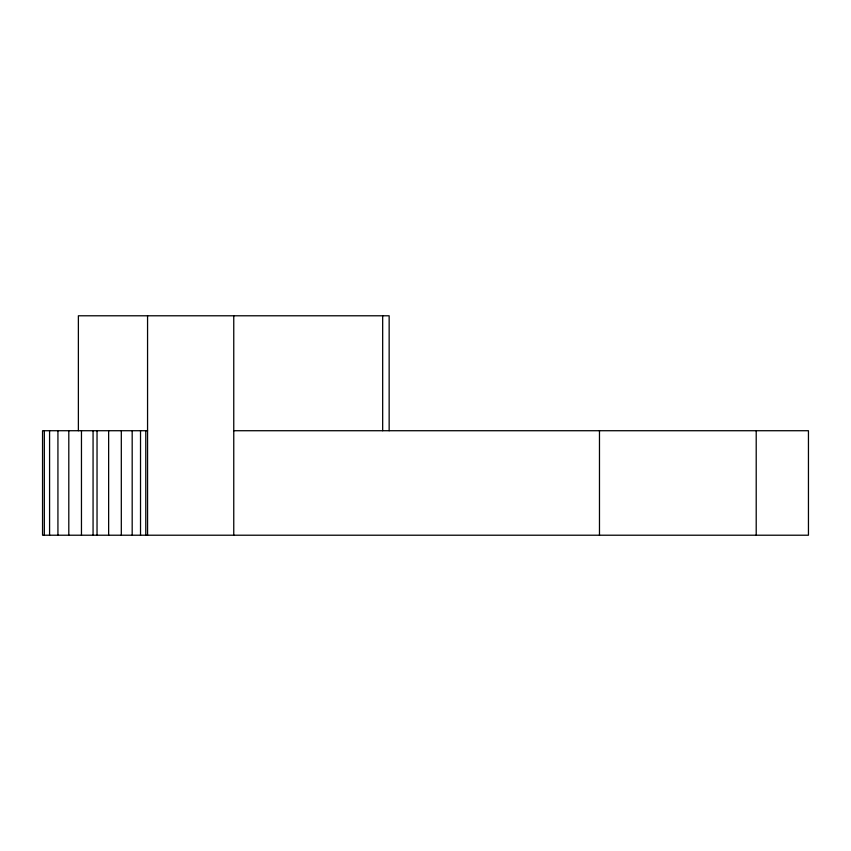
<?xml version="1.0" encoding="UTF-8"?>
<svg xmlns="http://www.w3.org/2000/svg" width="851" height="851" viewBox="0 0 851 851"><rect width="100%" height="100%" fill="white"/><g stroke="black" fill="none" stroke-linecap="round" stroke-linejoin="round"><path stroke-width="1.28" d="M147.563 430.723L42.55 430.723L42.55 535.215L808.45 535.215L808.45 430.723L233.759 430.723M756.209 430.723L756.209 535.215M599.476 430.723L599.476 535.215M389.152 430.723L389.152 315.785L78.377 315.785L78.377 430.723M382.673 315.785L382.673 430.723M233.759 315.785L233.759 535.215M147.563 315.785L147.563 535.215M145.776 430.723L145.776 535.215M140.521 430.723L140.521 535.215M132.182 430.723L132.182 535.215M121.31 430.723L121.31 535.215M108.641 430.723L108.641 535.215M97.035 430.723L97.035 535.215M93.067 430.723L93.067 535.215M81.462 430.723L81.462 535.215M68.803 430.723L68.803 535.215M57.932 430.723L57.932 535.215M49.581 430.723L49.581 535.215M44.337 430.723L44.337 535.215"/></g></svg>
